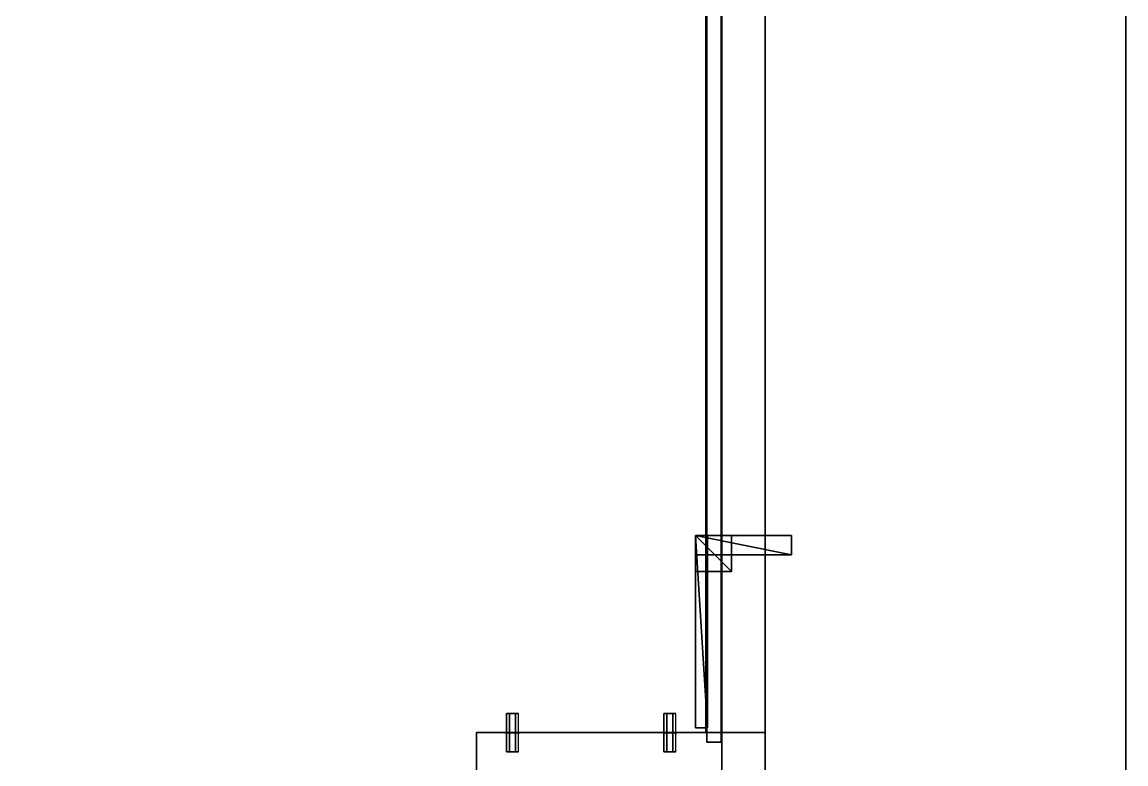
# Model space of a CAD drawing. Extents: x 0 to 4068, y -4475 to 0.
# Drawn here: x 3609 to 4068, y -4200 to -3891.5 of the extents above; entities that cross this region are included whole.
import ezdxf

# ---------------------------------------------------------------- set-up
doc = ezdxf.new("R2010")
doc.units = 0
for name, color, linetype in [('LAYER0', 7, 'CONTINUOUS'), ('LAYER197', 7, 'CONTINUOUS'), ('LAYER202', 7, 'CONTINUOUS'), ('LAYER219', 2, 'CONTINUOUS'), ('LAYER220', 7, 'CONTINUOUS'), ('LAYER221', 253, 'CONTINUOUS'), ('LAYER222', 253, 'CONTINUOUS'), ('LAYER223', 253, 'CONTINUOUS'), ('LAYER224', 253, 'CONTINUOUS'), ('LAYER225', 253, 'CONTINUOUS'), ('LAYER226', 253, 'CONTINUOUS'), ('LAYER235', 7, 'CONTINUOUS'), ('LAYER237', 7, 'CONTINUOUS'), ('LAYER241', 7, 'CONTINUOUS'), ('LAYER248', 254, 'CONTINUOUS'), ('LAYER249', 254, 'CONTINUOUS'), ('LAYER361', 7, 'CONTINUOUS'), ('LAYER40', 7, 'CONTINUOUS'), ('LAYER410', 45, 'CONTINUOUS'), ('LAYER411', 45, 'CONTINUOUS'), ('LAYER42', 7, 'CONTINUOUS'), ('LAYER44', 7, 'CONTINUOUS'), ('LAYER48', 7, 'CONTINUOUS'), ('LAYER51', 7, 'CONTINUOUS'), ('LAYER68', 2, 'CONTINUOUS'), ('LAYER69', 7, 'CONTINUOUS'), ('LAYER70', 253, 'CONTINUOUS'), ('LAYER71', 253, 'CONTINUOUS'), ('LAYER72', 253, 'CONTINUOUS'), ('LAYER73', 253, 'CONTINUOUS'), ('LAYER74', 253, 'CONTINUOUS'), ('LAYER75', 253, 'CONTINUOUS'), ('LAYER824', 45, 'CONTINUOUS'), ('LAYER84', 7, 'CONTINUOUS'), ('LAYER91', 254, 'CONTINUOUS'), ('LAYER92', 254, 'CONTINUOUS')]:
    doc.layers.add(name, color=color, linetype=linetype)

msp = doc.modelspace()

# ---------------------------------------------------------------- linework, layer by layer
at = {"layer": 'LAYER0', "invisible_edges": 1}
for points in [[(4068, 0), (0, -4475), (0, 0), (4068, 0)], [(4068, -4475, 5), (0, 0, 5), (0, -4475, 5), (4068, -4475, 5)], [(0, 0, 5), (4068, -4475, 5), (4068, 0, 5), (0, 0, 5)], [(0, -4475), (4068, 0), (4068, -4475), (0, -4475)], [(4068, 0), (4068, -4475, 5), (4068, -4475), (4068, 0)], [(4068, -4475, 5), (4068, 0), (4068, 0, 5), (4068, -4475, 5)]]:
    msp.add_3dface(points, dxfattribs=at)
at = {"layer": 'LAYER197', "invisible_edges": 1}
for points in [[(3518, -3434, 174), (3918, -4325, 174), (3918, -3434, 174), (3518, -3434, 174)], [(3918, -4325, 174), (3518, -3434, 174), (3518, -4325, 174), (3918, -4325, 174)], [(3518, -4325, 156), (3918, -3434, 156), (3918, -4325, 156), (3518, -4325, 156)], [(3918, -3434, 156), (3518, -4325, 156), (3518, -3434, 156), (3918, -3434, 156)], [(3918, -3434, 156), (3918, -4325, 174), (3918, -4325, 156), (3918, -3434, 156)], [(3918, -4325, 174), (3918, -3434, 156), (3918, -3434, 174), (3918, -4325, 174)]]:
    msp.add_3dface(points, dxfattribs=at)
at = {"layer": 'LAYER202', "invisible_edges": 1}
for points in [[(3918, -4187, 174), (3798, -4187, 880), (3918, -4187, 880), (3918, -4187, 174)], [(3798, -4187, 880), (3918, -4187, 174), (3798, -4187, 174), (3798, -4187, 880)], [(3918, -4205, 880), (3798, -4187, 880), (3798, -4205, 880), (3918, -4205, 880)], [(3798, -4187, 880), (3918, -4205, 880), (3918, -4187, 880), (3798, -4187, 880)], [(3798, -4205, 174), (3798, -4187, 880), (3798, -4187, 174), (3798, -4205, 174)], [(3798, -4187, 880), (3798, -4205, 174), (3798, -4205, 880), (3798, -4187, 880)], [(3918, -4187, 174), (3798, -4205, 174), (3798, -4187, 174), (3918, -4187, 174)], [(3798, -4205, 174), (3918, -4187, 174), (3918, -4205, 174), (3798, -4205, 174)], [(3918, -4205, 880), (3918, -4187, 174), (3918, -4187, 880), (3918, -4205, 880)], [(3918, -4187, 174), (3918, -4205, 880), (3918, -4205, 174), (3918, -4187, 174)]]:
    msp.add_3dface(points, dxfattribs=at)
at = {"layer": 'LAYER219'}
for points in [[(3889, -4185, 839), (3894, -4185, 839), (3889, -4105, 839), (3889, -4185, 839)], [(3889, -4105, 839), (3894, -4185, 839), (3894, -4105, 839), (3889, -4105, 839)], [(3889, -4105, 839), (3894, -4105, 839), (3889, -4105, 816), (3889, -4105, 839)], [(3889, -4105, 816), (3894, -4105, 839), (3894, -4105, 816), (3889, -4105, 816)], [(3889, -4185, 839), (3889, -4105, 839), (3889, -4185, 816), (3889, -4185, 839)], [(3889, -4185, 816), (3889, -4105, 839), (3889, -4105, 816), (3889, -4185, 816)], [(3889, -4185, 816), (3889, -4105, 816), (3894, -4185, 816), (3889, -4185, 816)], [(3894, -4185, 816), (3889, -4105, 816), (3894, -4105, 816), (3894, -4185, 816)], [(3894, -4185, 816), (3894, -4105, 816), (3894, -4185, 839), (3894, -4185, 816)], [(3894, -4185, 839), (3894, -4105, 816), (3894, -4105, 839), (3894, -4185, 839)], [(3889, -4185, 816), (3894, -4185, 816), (3889, -4185, 839), (3889, -4185, 816)], [(3889, -4185, 839), (3894, -4185, 816), (3894, -4185, 839), (3889, -4185, 839)]]:
    msp.add_3dface(points, dxfattribs=at)
at = {"layer": 'LAYER220', "invisible_edges": 1}
for points in [[(3889, -4105, 816), (3889, -4185, 839), (3889, -4105, 839), (3889, -4105, 816)], [(3889, -4185, 839), (3889, -4105, 816), (3889, -4185, 816), (3889, -4185, 839)], [(3894, -4105, 839), (3889, -4185, 839), (3894, -4185, 839), (3894, -4105, 839)], [(3889, -4185, 839), (3894, -4105, 839), (3889, -4105, 839), (3889, -4185, 839)], [(3889, -4105, 816), (3894, -4185, 816), (3889, -4185, 816), (3889, -4105, 816)], [(3894, -4185, 816), (3889, -4105, 816), (3894, -4105, 816), (3894, -4185, 816)], [(3894, -4105, 839), (3889, -4105, 816), (3889, -4105, 839), (3894, -4105, 839)], [(3889, -4105, 816), (3894, -4105, 839), (3894, -4105, 816), (3889, -4105, 816)], [(3894, -4185, 816), (3894, -4105, 839), (3894, -4185, 839), (3894, -4185, 816)], [(3894, -4105, 839), (3894, -4185, 816), (3894, -4105, 816), (3894, -4105, 839)], [(3894, -4185, 816), (3889, -4185, 839), (3889, -4185, 816), (3894, -4185, 816)], [(3889, -4185, 839), (3894, -4185, 816), (3894, -4185, 839), (3889, -4185, 839)]]:
    msp.add_3dface(points, dxfattribs=at)
at = {"layer": 'LAYER221'}
for points in [[(3889, -4120, 839), (3904, -4120, 839), (3889, -4105, 839), (3889, -4120, 839)], [(3889, -4105, 839), (3904, -4120, 839), (3904, -4105, 839), (3889, -4105, 839)], [(3889, -4105, 839), (3904, -4105, 839), (3889, -4105, 824), (3889, -4105, 839)], [(3889, -4105, 824), (3904, -4105, 839), (3904, -4105, 824), (3889, -4105, 824)], [(3889, -4120, 839), (3889, -4105, 839), (3889, -4120, 824), (3889, -4120, 839)], [(3889, -4120, 824), (3889, -4105, 839), (3889, -4105, 824), (3889, -4120, 824)], [(3889, -4120, 824), (3889, -4105, 824), (3904, -4120, 824), (3889, -4120, 824)], [(3904, -4120, 824), (3889, -4105, 824), (3904, -4105, 824), (3904, -4120, 824)], [(3904, -4120, 824), (3904, -4105, 824), (3904, -4120, 839), (3904, -4120, 824)], [(3904, -4120, 839), (3904, -4105, 824), (3904, -4105, 839), (3904, -4120, 839)], [(3889, -4120, 824), (3904, -4120, 824), (3889, -4120, 839), (3889, -4120, 824)], [(3889, -4120, 839), (3904, -4120, 824), (3904, -4120, 839), (3889, -4120, 839)]]:
    msp.add_3dface(points, dxfattribs=at)
at = {"layer": 'LAYER222'}
for points in [[(3889, -4120, 839), (3904, -4120, 839), (3889, -4105, 839), (3889, -4120, 839)], [(3889, -4105, 839), (3904, -4120, 839), (3904, -4105, 839), (3889, -4105, 839)], [(3889, -4105, 839), (3904, -4105, 839), (3889, -4105, 824), (3889, -4105, 839)], [(3889, -4105, 824), (3904, -4105, 839), (3904, -4105, 824), (3889, -4105, 824)], [(3889, -4120, 839), (3889, -4105, 839), (3889, -4120, 824), (3889, -4120, 839)], [(3889, -4120, 824), (3889, -4105, 839), (3889, -4105, 824), (3889, -4120, 824)], [(3889, -4120, 824), (3889, -4105, 824), (3904, -4120, 824), (3889, -4120, 824)], [(3904, -4120, 824), (3889, -4105, 824), (3904, -4105, 824), (3904, -4120, 824)], [(3904, -4120, 824), (3904, -4105, 824), (3904, -4120, 839), (3904, -4120, 824)], [(3904, -4120, 839), (3904, -4105, 824), (3904, -4105, 839), (3904, -4120, 839)], [(3889, -4120, 824), (3904, -4120, 824), (3889, -4120, 839), (3889, -4120, 824)], [(3889, -4120, 839), (3904, -4120, 824), (3904, -4120, 839), (3889, -4120, 839)]]:
    msp.add_3dface(points, dxfattribs=at)
at = {"layer": 'LAYER223'}
for points in [[(3889, -4120, 839), (3904, -4120, 839), (3889, -4105, 839), (3889, -4120, 839)], [(3889, -4105, 839), (3904, -4120, 839), (3904, -4105, 839), (3889, -4105, 839)], [(3889, -4105, 839), (3904, -4105, 839), (3889, -4105, 824), (3889, -4105, 839)], [(3889, -4105, 824), (3904, -4105, 839), (3904, -4105, 824), (3889, -4105, 824)], [(3889, -4120, 839), (3889, -4105, 839), (3889, -4120, 824), (3889, -4120, 839)], [(3889, -4120, 824), (3889, -4105, 839), (3889, -4105, 824), (3889, -4120, 824)], [(3889, -4120, 824), (3889, -4105, 824), (3904, -4120, 824), (3889, -4120, 824)], [(3904, -4120, 824), (3889, -4105, 824), (3904, -4105, 824), (3904, -4120, 824)], [(3904, -4120, 824), (3904, -4105, 824), (3904, -4120, 839), (3904, -4120, 824)], [(3904, -4120, 839), (3904, -4105, 824), (3904, -4105, 839), (3904, -4120, 839)], [(3889, -4120, 824), (3904, -4120, 824), (3889, -4120, 839), (3889, -4120, 824)], [(3889, -4120, 839), (3904, -4120, 824), (3904, -4120, 839), (3889, -4120, 839)]]:
    msp.add_3dface(points, dxfattribs=at)
at = {"layer": 'LAYER224'}
for points in [[(3889, -4120, 839), (3904, -4120, 839), (3889, -4105, 839), (3889, -4120, 839)], [(3889, -4105, 839), (3904, -4120, 839), (3904, -4105, 839), (3889, -4105, 839)], [(3889, -4105, 839), (3904, -4105, 839), (3889, -4105, 824), (3889, -4105, 839)], [(3889, -4105, 824), (3904, -4105, 839), (3904, -4105, 824), (3889, -4105, 824)], [(3889, -4120, 839), (3889, -4105, 839), (3889, -4120, 824), (3889, -4120, 839)], [(3889, -4120, 824), (3889, -4105, 839), (3889, -4105, 824), (3889, -4120, 824)], [(3889, -4120, 824), (3889, -4105, 824), (3904, -4120, 824), (3889, -4120, 824)], [(3904, -4120, 824), (3889, -4105, 824), (3904, -4105, 824), (3904, -4120, 824)], [(3904, -4120, 824), (3904, -4105, 824), (3904, -4120, 839), (3904, -4120, 824)], [(3904, -4120, 839), (3904, -4105, 824), (3904, -4105, 839), (3904, -4120, 839)], [(3889, -4120, 824), (3904, -4120, 824), (3889, -4120, 839), (3889, -4120, 824)], [(3889, -4120, 839), (3904, -4120, 824), (3904, -4120, 839), (3889, -4120, 839)]]:
    msp.add_3dface(points, dxfattribs=at)
at = {"layer": 'LAYER225'}
for points in [[(3889, -4113, 839), (3929, -4113, 839), (3889, -4105, 839), (3889, -4113, 839)], [(3889, -4105, 839), (3929, -4113, 839), (3929, -4105, 839), (3889, -4105, 839)], [(3889, -4105, 839), (3929, -4105, 839), (3889, -4105, 831), (3889, -4105, 839)], [(3889, -4105, 831), (3929, -4105, 839), (3929, -4105, 831), (3889, -4105, 831)], [(3889, -4113, 839), (3889, -4105, 839), (3889, -4113, 831), (3889, -4113, 839)], [(3889, -4113, 831), (3889, -4105, 839), (3889, -4105, 831), (3889, -4113, 831)], [(3889, -4113, 831), (3889, -4105, 831), (3929, -4113, 831), (3889, -4113, 831)], [(3929, -4113, 831), (3889, -4105, 831), (3929, -4105, 831), (3929, -4113, 831)], [(3929, -4113, 831), (3929, -4105, 831), (3929, -4113, 839), (3929, -4113, 831)], [(3929, -4113, 839), (3929, -4105, 831), (3929, -4105, 839), (3929, -4113, 839)], [(3889, -4113, 831), (3929, -4113, 831), (3889, -4113, 839), (3889, -4113, 831)], [(3889, -4113, 839), (3929, -4113, 831), (3929, -4113, 839), (3889, -4113, 839)]]:
    msp.add_3dface(points, dxfattribs=at)
at = {"layer": 'LAYER226'}
for points in [[(3889, -4185, 839), (3894, -4185, 839), (3889, -4105, 839), (3889, -4185, 839)], [(3889, -4105, 839), (3894, -4185, 839), (3894, -4105, 839), (3889, -4105, 839)], [(3889, -4105, 839), (3894, -4105, 839), (3889, -4105, 823), (3889, -4105, 839)], [(3889, -4105, 823), (3894, -4105, 839), (3894, -4105, 823), (3889, -4105, 823)], [(3889, -4185, 839), (3889, -4105, 839), (3889, -4185, 823), (3889, -4185, 839)], [(3889, -4185, 823), (3889, -4105, 839), (3889, -4105, 823), (3889, -4185, 823)], [(3889, -4185, 823), (3889, -4105, 823), (3894, -4185, 823), (3889, -4185, 823)], [(3894, -4185, 823), (3889, -4105, 823), (3894, -4105, 823), (3894, -4185, 823)], [(3894, -4185, 823), (3894, -4105, 823), (3894, -4185, 839), (3894, -4185, 823)], [(3894, -4185, 839), (3894, -4105, 823), (3894, -4105, 839), (3894, -4185, 839)], [(3889, -4185, 823), (3894, -4185, 823), (3889, -4185, 839), (3889, -4185, 823)], [(3889, -4185, 839), (3894, -4185, 823), (3894, -4185, 839), (3889, -4185, 839)]]:
    msp.add_3dface(points, dxfattribs=at)
at = {"layer": 'LAYER235', "invisible_edges": 1}
for points in [[(3893.7, -3430, 879.5), (3899.7, -4191, 879.5), (3899.7, -3430, 879.5), (3893.7, -3430, 879.5)], [(3899.7, -4191, 879.5), (3893.7, -3430, 879.5), (3893.7, -4191, 879.5), (3899.7, -4191, 879.5)], [(3893.7, -4191, 170), (3899.7, -3430, 170), (3899.7, -4191, 170), (3893.7, -4191, 170)], [(3899.7, -3430, 170), (3893.7, -4191, 170), (3893.7, -3430, 170), (3899.7, -3430, 170)], [(3893.7, -3430, 879.5), (3893.7, -4191, 170), (3893.7, -4191, 879.5), (3893.7, -3430, 879.5)], [(3893.7, -4191, 170), (3893.7, -3430, 879.5), (3893.7, -3430, 170), (3893.7, -4191, 170)], [(3899.7, -3430, 170), (3899.7, -4191, 879.5), (3899.7, -4191, 170), (3899.7, -3430, 170)], [(3899.7, -4191, 879.5), (3899.7, -3430, 170), (3899.7, -3430, 879.5), (3899.7, -4191, 879.5)], [(3893.7, -4191, 170), (3899.7, -4191, 879.5), (3893.7, -4191, 879.5), (3893.7, -4191, 170)], [(3899.7, -4191, 879.5), (3893.7, -4191, 170), (3899.7, -4191, 170), (3899.7, -4191, 879.5)]]:
    msp.add_3dface(points, dxfattribs=at)
at = {"layer": 'LAYER237', "invisible_edges": 1}
for points in [[(3900, -3434, 879.5), (3918, -4187, 879.5), (3918, -3434, 879.5), (3900, -3434, 879.5)], [(3918, -4187, 879.5), (3900, -3434, 879.5), (3900, -4187, 879.5), (3918, -4187, 879.5)], [(3900, -4187, 759.5), (3918, -3434, 759.5), (3918, -4187, 759.5), (3900, -4187, 759.5)], [(3918, -3434, 759.5), (3900, -4187, 759.5), (3900, -3434, 759.5), (3918, -3434, 759.5)], [(3900, -3434, 879.5), (3900, -4187, 759.5), (3900, -4187, 879.5), (3900, -3434, 879.5)], [(3900, -4187, 759.5), (3900, -3434, 879.5), (3900, -3434, 759.5), (3900, -4187, 759.5)], [(3918, -3434, 759.5), (3918, -4187, 879.5), (3918, -4187, 759.5), (3918, -3434, 759.5)], [(3918, -4187, 879.5), (3918, -3434, 759.5), (3918, -3434, 879.5), (3918, -4187, 879.5)], [(3900, -4187, 759.5), (3918, -4187, 879.5), (3900, -4187, 879.5), (3900, -4187, 759.5)], [(3918, -4187, 879.5), (3900, -4187, 759.5), (3918, -4187, 759.5), (3918, -4187, 879.5)]]:
    msp.add_3dface(points, dxfattribs=at)
at = {"layer": 'LAYER241'}
for points, invisible_edges in [([(3893.4, -3434, 508.5), (3798, -4187, 508.5), (3538, -3434, 508.5), (3893.4, -3434, 508.5)], 3), ([(3538, -3434, 508.5), (3798, -4187, 508.5), (3538, -3945, 508.5), (3538, -3434, 508.5)], 3), ([(3538, -3434, 526.5), (3893.4, -4187, 526.5), (3893.4, -3434, 526.5), (3538, -3434, 526.5)], 1), ([(3893.4, -4187, 526.5), (3538, -3434, 526.5), (3798, -4187, 526.5), (3893.4, -4187, 526.5)], 3), ([(3798, -4187, 526.5), (3538, -3434, 526.5), (3798, -4300.4, 526.5), (3798, -4187, 526.5)], 3), ([(3798, -4300.4, 526.5), (3538, -3434, 526.5), (3538, -3945, 526.5), (3798, -4300.4, 526.5)], 5), ([(3798, -4187, 508.5), (3893.4, -3434, 508.5), (3893.4, -4187, 508.5), (3798, -4187, 508.5)], 1), ([(3893.4, -4187, 526.5), (3893.4, -3434, 508.5), (3893.4, -3434, 526.5), (3893.4, -4187, 526.5)], 1), ([(3893.4, -3434, 508.5), (3893.4, -4187, 526.5), (3893.4, -4187, 508.5), (3893.4, -3434, 508.5)], 1), ([(3798, -4187, 508.5), (3081, -4300.4, 508.5), (3538, -3945, 508.5), (3798, -4187, 508.5)], 7), ([(3798, -4300.4, 526.5), (3538, -3945, 526.5), (3081, -4300.4, 526.5), (3798, -4300.4, 526.5)], 3), ([(3081, -4300.4, 508.5), (3798, -4187, 508.5), (3798, -4300.4, 508.5), (3081, -4300.4, 508.5)], 1), ([(3893.4, -4187, 526.5), (3798, -4187, 508.5), (3893.4, -4187, 508.5), (3893.4, -4187, 526.5)], 1), ([(3798, -4187, 508.5), (3893.4, -4187, 526.5), (3798, -4187, 526.5), (3798, -4187, 508.5)], 1), ([(3798, -4300.4, 526.5), (3798, -4187, 508.5), (3798, -4187, 526.5), (3798, -4300.4, 526.5)], 1), ([(3798, -4187, 508.5), (3798, -4300.4, 526.5), (3798, -4300.4, 508.5), (3798, -4187, 508.5)], 1)]:
    msp.add_3dface(points, dxfattribs=dict(at, invisible_edges=invisible_edges))
at = {"layer": 'LAYER248'}
for points in [[(3880.9, -4179, 506), (3875.9, -4179, 506), (3877.15, -4179, 508.165), (3879.65, -4179, 508.165)], [(3880.9, -4179, 506), (3879.65, -4179, 503.835), (3877.15, -4179, 503.835), (3875.9, -4179, 506)], [(3875.4, -4186.95, 506), (3881.4, -4186.95, 506), (3879.9, -4186.95, 508.598), (3876.9, -4186.95, 508.598)], [(3875.4, -4186.95, 506), (3881.4, -4186.95, 506), (3879.9, -4186.95, 503.402), (3876.9, -4186.95, 503.402)], [(3875.4, -4187.05, 506), (3881.4, -4187.05, 506), (3879.9, -4187.05, 508.598), (3876.9, -4187.05, 508.598)], [(3875.4, -4187.05, 506), (3881.4, -4187.05, 506), (3879.9, -4187.05, 503.402), (3876.9, -4187.05, 503.402)], [(3880.9, -4195, 506), (3875.9, -4195, 506), (3877.15, -4195, 508.165), (3879.65, -4195, 508.165)], [(3880.9, -4195, 506), (3879.65, -4195, 503.835), (3877.15, -4195, 503.835), (3875.9, -4195, 506)]]:
    msp.add_3dface(points, dxfattribs=at)
at = {"layer": 'LAYER249'}
for points in [[(3815.5, -4179, 506), (3810.5, -4179, 506), (3811.75, -4179, 508.165), (3814.25, -4179, 508.165)], [(3815.5, -4179, 506), (3814.25, -4179, 503.835), (3811.75, -4179, 503.835), (3810.5, -4179, 506)], [(3810, -4186.95, 506), (3816, -4186.95, 506), (3814.5, -4186.95, 508.598), (3811.5, -4186.95, 508.598)], [(3810, -4186.95, 506), (3816, -4186.95, 506), (3814.5, -4186.95, 503.402), (3811.5, -4186.95, 503.402)], [(3810, -4187.05, 506), (3816, -4187.05, 506), (3814.5, -4187.05, 508.598), (3811.5, -4187.05, 508.598)], [(3810, -4187.05, 506), (3816, -4187.05, 506), (3814.5, -4187.05, 503.402), (3811.5, -4187.05, 503.402)], [(3815.5, -4195, 506), (3810.5, -4195, 506), (3811.75, -4195, 508.165), (3814.25, -4195, 508.165)], [(3815.5, -4195, 506), (3814.25, -4195, 503.835), (3811.75, -4195, 503.835), (3810.5, -4195, 506)]]:
    msp.add_3dface(points, dxfattribs=at)
at = {"layer": 'LAYER361', "invisible_edges": 1}
for points in [[(4068, -2754, 5), (3918, -4325, 5), (3918, -2886, 5), (4068, -2754, 5)], [(3918, -4325, 5), (4068, -2754, 5), (4068, -4475, 5), (3918, -4325, 5)], [(3918, -2886, 2415), (4068, -4475, 2415), (4068, -2754, 2415), (3918, -2886, 2415)], [(4068, -2754, 5), (4068, -4475, 2415), (4068, -4475, 5), (4068, -2754, 5)], [(4068, -4475, 2415), (4068, -2754, 5), (4068, -2754, 2415), (4068, -4475, 2415)], [(3918, -2886, 2415), (3918, -4325, 5), (3918, -4325, 2415), (3918, -2886, 2415)], [(3918, -4325, 5), (3918, -2886, 2415), (3918, -2886, 5), (3918, -4325, 5)], [(4068, -4475, 2415), (3918, -2886, 2415), (3918, -4325, 2415), (4068, -4475, 2415)]]:
    msp.add_3dface(points, dxfattribs=at)
at = {"layer": 'LAYER40', "invisible_edges": 1}
for points in [[(3900, -3434, 2346), (3918, -4187, 2346), (3918, -3434, 2346), (3900, -3434, 2346)], [(3918, -4187, 2346), (3900, -3434, 2346), (3900, -4187, 2346), (3918, -4187, 2346)], [(3900, -4187, 2226), (3918, -3434, 2226), (3918, -4187, 2226), (3900, -4187, 2226)], [(3918, -3434, 2226), (3900, -4187, 2226), (3900, -3434, 2226), (3918, -3434, 2226)], [(3900, -3434, 2346), (3900, -4187, 2226), (3900, -4187, 2346), (3900, -3434, 2346)], [(3900, -4187, 2226), (3900, -3434, 2346), (3900, -3434, 2226), (3900, -4187, 2226)], [(3918, -3434, 2226), (3918, -4187, 2346), (3918, -4187, 2226), (3918, -3434, 2226)], [(3918, -4187, 2346), (3918, -3434, 2226), (3918, -3434, 2346), (3918, -4187, 2346)], [(3900, -4187, 2226), (3918, -4187, 2346), (3900, -4187, 2346), (3900, -4187, 2226)], [(3918, -4187, 2346), (3900, -4187, 2226), (3918, -4187, 2226), (3918, -4187, 2346)]]:
    msp.add_3dface(points, dxfattribs=at)
at = {"layer": 'LAYER410', "invisible_edges": 1}
for points in [[(3900, -4325, 898), (3918, -3434, 898), (3918, -4325, 898), (3900, -4325, 898)], [(3918, -3434, 898), (3900, -4325, 898), (3900, -3434, 898), (3918, -3434, 898)], [(3900, -3434, 1687), (3918, -4325, 1687), (3918, -3434, 1687), (3900, -3434, 1687)], [(3918, -4325, 1687), (3900, -3434, 1687), (3900, -4325, 1687), (3918, -4325, 1687)], [(3900, -4325, 898), (3900, -3434, 1687), (3900, -3434, 898), (3900, -4325, 898)], [(3900, -3434, 1687), (3900, -4325, 898), (3900, -4325, 1687), (3900, -3434, 1687)], [(3918, -4325, 1687), (3918, -3434, 898), (3918, -3434, 1687), (3918, -4325, 1687)], [(3918, -3434, 898), (3918, -4325, 1687), (3918, -4325, 898), (3918, -3434, 898)]]:
    msp.add_3dface(points, dxfattribs=at)
at = {"layer": 'LAYER411', "invisible_edges": 1}
for points in [[(3495, -4325, 1705), (3918, -3416, 1705), (3495, -3416, 1705), (3495, -4325, 1705)], [(3918, -3416, 1705), (3495, -4325, 1705), (3918, -4325, 1705), (3918, -3416, 1705)], [(3918, -4325, 1687), (3495, -3416, 1687), (3918, -3416, 1687), (3918, -4325, 1687)], [(3495, -3416, 1687), (3918, -4325, 1687), (3495, -4325, 1687), (3495, -3416, 1687)], [(3918, -4325, 1687), (3918, -3416, 1705), (3918, -4325, 1705), (3918, -4325, 1687)], [(3918, -3416, 1705), (3918, -4325, 1687), (3918, -3416, 1687), (3918, -3416, 1705)]]:
    msp.add_3dface(points, dxfattribs=at)
at = {"layer": 'LAYER42', "invisible_edges": 1}
for points in [[(3518, -3434, 2364), (3918, -4325, 2364), (3918, -3434, 2364), (3518, -3434, 2364)], [(3918, -4325, 2364), (3518, -3434, 2364), (3518, -4325, 2364), (3918, -4325, 2364)], [(3518, -4325, 2346), (3918, -3434, 2346), (3918, -4325, 2346), (3518, -4325, 2346)], [(3918, -3434, 2346), (3518, -4325, 2346), (3518, -3434, 2346), (3918, -3434, 2346)], [(3918, -3434, 2346), (3918, -4325, 2364), (3918, -4325, 2346), (3918, -3434, 2346)], [(3918, -4325, 2364), (3918, -3434, 2346), (3918, -3434, 2364), (3918, -4325, 2364)]]:
    msp.add_3dface(points, dxfattribs=at)
at = {"layer": 'LAYER44', "invisible_edges": 1}
for points in [[(3518, -3434, 1724), (3918, -4325, 1724), (3918, -3434, 1724), (3518, -3434, 1724)], [(3918, -4325, 1724), (3518, -3434, 1724), (3518, -4325, 1724), (3918, -4325, 1724)], [(3518, -4325, 1706), (3918, -3434, 1706), (3918, -4325, 1706), (3518, -4325, 1706)], [(3918, -3434, 1706), (3518, -4325, 1706), (3518, -3434, 1706), (3918, -3434, 1706)], [(3918, -3434, 1706), (3918, -4325, 1724), (3918, -4325, 1706), (3918, -3434, 1706)], [(3918, -4325, 1724), (3918, -3434, 1706), (3918, -3434, 1724), (3918, -4325, 1724)]]:
    msp.add_3dface(points, dxfattribs=at)
at = {"layer": 'LAYER48', "invisible_edges": 1}
for points in [[(3893.7, -3430, 2350), (3899.7, -4191, 2350), (3899.7, -3430, 2350), (3893.7, -3430, 2350)], [(3899.7, -4191, 2350), (3893.7, -3430, 2350), (3893.7, -4191, 2350), (3899.7, -4191, 2350)], [(3893.7, -4191, 1720), (3899.7, -3430, 1720), (3899.7, -4191, 1720), (3893.7, -4191, 1720)], [(3899.7, -3430, 1720), (3893.7, -4191, 1720), (3893.7, -3430, 1720), (3899.7, -3430, 1720)], [(3893.7, -3430, 2350), (3893.7, -4191, 1720), (3893.7, -4191, 2350), (3893.7, -3430, 2350)], [(3893.7, -4191, 1720), (3893.7, -3430, 2350), (3893.7, -3430, 1720), (3893.7, -4191, 1720)], [(3899.7, -3430, 1720), (3899.7, -4191, 2350), (3899.7, -4191, 1720), (3899.7, -3430, 1720)], [(3899.7, -4191, 2350), (3899.7, -3430, 1720), (3899.7, -3430, 2350), (3899.7, -4191, 2350)], [(3893.7, -4191, 1720), (3899.7, -4191, 2350), (3893.7, -4191, 2350), (3893.7, -4191, 1720)], [(3899.7, -4191, 2350), (3893.7, -4191, 1720), (3899.7, -4191, 1720), (3899.7, -4191, 2350)]]:
    msp.add_3dface(points, dxfattribs=at)
at = {"layer": 'LAYER51', "invisible_edges": 1}
for points in [[(3918, -4187, 1724), (3798, -4187, 2346), (3918, -4187, 2346), (3918, -4187, 1724)], [(3798, -4187, 2346), (3918, -4187, 1724), (3798, -4187, 1724), (3798, -4187, 2346)], [(3918, -4205, 2346), (3798, -4187, 2346), (3798, -4205, 2346), (3918, -4205, 2346)], [(3798, -4187, 2346), (3918, -4205, 2346), (3918, -4187, 2346), (3798, -4187, 2346)], [(3798, -4205, 1724), (3798, -4187, 2346), (3798, -4187, 1724), (3798, -4205, 1724)], [(3798, -4187, 2346), (3798, -4205, 1724), (3798, -4205, 2346), (3798, -4187, 2346)], [(3918, -4187, 1724), (3798, -4205, 1724), (3798, -4187, 1724), (3918, -4187, 1724)], [(3798, -4205, 1724), (3918, -4187, 1724), (3918, -4205, 1724), (3798, -4205, 1724)], [(3918, -4205, 2346), (3918, -4187, 1724), (3918, -4187, 2346), (3918, -4205, 2346)], [(3918, -4187, 1724), (3918, -4205, 2346), (3918, -4205, 1724), (3918, -4187, 1724)]]:
    msp.add_3dface(points, dxfattribs=at)
at = {"layer": 'LAYER68'}
for points in [[(3889, -4185, 2323), (3894, -4185, 2323), (3889, -4105, 2323), (3889, -4185, 2323)], [(3889, -4105, 2323), (3894, -4185, 2323), (3894, -4105, 2323), (3889, -4105, 2323)], [(3889, -4105, 2323), (3894, -4105, 2323), (3889, -4105, 2300), (3889, -4105, 2323)], [(3889, -4105, 2300), (3894, -4105, 2323), (3894, -4105, 2300), (3889, -4105, 2300)], [(3889, -4185, 2323), (3889, -4105, 2323), (3889, -4185, 2300), (3889, -4185, 2323)], [(3889, -4185, 2300), (3889, -4105, 2323), (3889, -4105, 2300), (3889, -4185, 2300)], [(3889, -4185, 2300), (3889, -4105, 2300), (3894, -4185, 2300), (3889, -4185, 2300)], [(3894, -4185, 2300), (3889, -4105, 2300), (3894, -4105, 2300), (3894, -4185, 2300)], [(3894, -4185, 2300), (3894, -4105, 2300), (3894, -4185, 2323), (3894, -4185, 2300)], [(3894, -4185, 2323), (3894, -4105, 2300), (3894, -4105, 2323), (3894, -4185, 2323)], [(3889, -4185, 2300), (3894, -4185, 2300), (3889, -4185, 2323), (3889, -4185, 2300)], [(3889, -4185, 2323), (3894, -4185, 2300), (3894, -4185, 2323), (3889, -4185, 2323)]]:
    msp.add_3dface(points, dxfattribs=at)
at = {"layer": 'LAYER69', "invisible_edges": 1}
for points in [[(3889, -4105, 2300), (3889, -4185, 2323), (3889, -4105, 2323), (3889, -4105, 2300)], [(3889, -4185, 2323), (3889, -4105, 2300), (3889, -4185, 2300), (3889, -4185, 2323)], [(3894, -4105, 2323), (3889, -4185, 2323), (3894, -4185, 2323), (3894, -4105, 2323)], [(3889, -4185, 2323), (3894, -4105, 2323), (3889, -4105, 2323), (3889, -4185, 2323)], [(3889, -4105, 2300), (3894, -4185, 2300), (3889, -4185, 2300), (3889, -4105, 2300)], [(3894, -4185, 2300), (3889, -4105, 2300), (3894, -4105, 2300), (3894, -4185, 2300)], [(3894, -4105, 2323), (3889, -4105, 2300), (3889, -4105, 2323), (3894, -4105, 2323)], [(3889, -4105, 2300), (3894, -4105, 2323), (3894, -4105, 2300), (3889, -4105, 2300)], [(3894, -4185, 2300), (3894, -4105, 2323), (3894, -4185, 2323), (3894, -4185, 2300)], [(3894, -4105, 2323), (3894, -4185, 2300), (3894, -4105, 2300), (3894, -4105, 2323)], [(3894, -4185, 2300), (3889, -4185, 2323), (3889, -4185, 2300), (3894, -4185, 2300)], [(3889, -4185, 2323), (3894, -4185, 2300), (3894, -4185, 2323), (3889, -4185, 2323)]]:
    msp.add_3dface(points, dxfattribs=at)
at = {"layer": 'LAYER70'}
for points in [[(3889, -4120, 2323), (3904, -4120, 2323), (3889, -4105, 2323), (3889, -4120, 2323)], [(3889, -4105, 2323), (3904, -4120, 2323), (3904, -4105, 2323), (3889, -4105, 2323)], [(3889, -4105, 2323), (3904, -4105, 2323), (3889, -4105, 2308), (3889, -4105, 2323)], [(3889, -4105, 2308), (3904, -4105, 2323), (3904, -4105, 2308), (3889, -4105, 2308)], [(3889, -4120, 2323), (3889, -4105, 2323), (3889, -4120, 2308), (3889, -4120, 2323)], [(3889, -4120, 2308), (3889, -4105, 2323), (3889, -4105, 2308), (3889, -4120, 2308)], [(3889, -4120, 2308), (3889, -4105, 2308), (3904, -4120, 2308), (3889, -4120, 2308)], [(3904, -4120, 2308), (3889, -4105, 2308), (3904, -4105, 2308), (3904, -4120, 2308)], [(3904, -4120, 2308), (3904, -4105, 2308), (3904, -4120, 2323), (3904, -4120, 2308)], [(3904, -4120, 2323), (3904, -4105, 2308), (3904, -4105, 2323), (3904, -4120, 2323)], [(3889, -4120, 2308), (3904, -4120, 2308), (3889, -4120, 2323), (3889, -4120, 2308)], [(3889, -4120, 2323), (3904, -4120, 2308), (3904, -4120, 2323), (3889, -4120, 2323)]]:
    msp.add_3dface(points, dxfattribs=at)
at = {"layer": 'LAYER71'}
for points in [[(3889, -4120, 2323), (3904, -4120, 2323), (3889, -4105, 2323), (3889, -4120, 2323)], [(3889, -4105, 2323), (3904, -4120, 2323), (3904, -4105, 2323), (3889, -4105, 2323)], [(3889, -4105, 2323), (3904, -4105, 2323), (3889, -4105, 2308), (3889, -4105, 2323)], [(3889, -4105, 2308), (3904, -4105, 2323), (3904, -4105, 2308), (3889, -4105, 2308)], [(3889, -4120, 2323), (3889, -4105, 2323), (3889, -4120, 2308), (3889, -4120, 2323)], [(3889, -4120, 2308), (3889, -4105, 2323), (3889, -4105, 2308), (3889, -4120, 2308)], [(3889, -4120, 2308), (3889, -4105, 2308), (3904, -4120, 2308), (3889, -4120, 2308)], [(3904, -4120, 2308), (3889, -4105, 2308), (3904, -4105, 2308), (3904, -4120, 2308)], [(3904, -4120, 2308), (3904, -4105, 2308), (3904, -4120, 2323), (3904, -4120, 2308)], [(3904, -4120, 2323), (3904, -4105, 2308), (3904, -4105, 2323), (3904, -4120, 2323)], [(3889, -4120, 2308), (3904, -4120, 2308), (3889, -4120, 2323), (3889, -4120, 2308)], [(3889, -4120, 2323), (3904, -4120, 2308), (3904, -4120, 2323), (3889, -4120, 2323)]]:
    msp.add_3dface(points, dxfattribs=at)
at = {"layer": 'LAYER72'}
for points in [[(3889, -4120, 2323), (3904, -4120, 2323), (3889, -4105, 2323), (3889, -4120, 2323)], [(3889, -4105, 2323), (3904, -4120, 2323), (3904, -4105, 2323), (3889, -4105, 2323)], [(3889, -4105, 2323), (3904, -4105, 2323), (3889, -4105, 2308), (3889, -4105, 2323)], [(3889, -4105, 2308), (3904, -4105, 2323), (3904, -4105, 2308), (3889, -4105, 2308)], [(3889, -4120, 2323), (3889, -4105, 2323), (3889, -4120, 2308), (3889, -4120, 2323)], [(3889, -4120, 2308), (3889, -4105, 2323), (3889, -4105, 2308), (3889, -4120, 2308)], [(3889, -4120, 2308), (3889, -4105, 2308), (3904, -4120, 2308), (3889, -4120, 2308)], [(3904, -4120, 2308), (3889, -4105, 2308), (3904, -4105, 2308), (3904, -4120, 2308)], [(3904, -4120, 2308), (3904, -4105, 2308), (3904, -4120, 2323), (3904, -4120, 2308)], [(3904, -4120, 2323), (3904, -4105, 2308), (3904, -4105, 2323), (3904, -4120, 2323)], [(3889, -4120, 2308), (3904, -4120, 2308), (3889, -4120, 2323), (3889, -4120, 2308)], [(3889, -4120, 2323), (3904, -4120, 2308), (3904, -4120, 2323), (3889, -4120, 2323)]]:
    msp.add_3dface(points, dxfattribs=at)
at = {"layer": 'LAYER73'}
for points in [[(3889, -4120, 2323), (3904, -4120, 2323), (3889, -4105, 2323), (3889, -4120, 2323)], [(3889, -4105, 2323), (3904, -4120, 2323), (3904, -4105, 2323), (3889, -4105, 2323)], [(3889, -4105, 2323), (3904, -4105, 2323), (3889, -4105, 2308), (3889, -4105, 2323)], [(3889, -4105, 2308), (3904, -4105, 2323), (3904, -4105, 2308), (3889, -4105, 2308)], [(3889, -4120, 2323), (3889, -4105, 2323), (3889, -4120, 2308), (3889, -4120, 2323)], [(3889, -4120, 2308), (3889, -4105, 2323), (3889, -4105, 2308), (3889, -4120, 2308)], [(3889, -4120, 2308), (3889, -4105, 2308), (3904, -4120, 2308), (3889, -4120, 2308)], [(3904, -4120, 2308), (3889, -4105, 2308), (3904, -4105, 2308), (3904, -4120, 2308)], [(3904, -4120, 2308), (3904, -4105, 2308), (3904, -4120, 2323), (3904, -4120, 2308)], [(3904, -4120, 2323), (3904, -4105, 2308), (3904, -4105, 2323), (3904, -4120, 2323)], [(3889, -4120, 2308), (3904, -4120, 2308), (3889, -4120, 2323), (3889, -4120, 2308)], [(3889, -4120, 2323), (3904, -4120, 2308), (3904, -4120, 2323), (3889, -4120, 2323)]]:
    msp.add_3dface(points, dxfattribs=at)
at = {"layer": 'LAYER74'}
for points in [[(3889, -4113, 2323), (3929, -4113, 2323), (3889, -4105, 2323), (3889, -4113, 2323)], [(3889, -4105, 2323), (3929, -4113, 2323), (3929, -4105, 2323), (3889, -4105, 2323)], [(3889, -4105, 2323), (3929, -4105, 2323), (3889, -4105, 2315), (3889, -4105, 2323)], [(3889, -4105, 2315), (3929, -4105, 2323), (3929, -4105, 2315), (3889, -4105, 2315)], [(3889, -4113, 2323), (3889, -4105, 2323), (3889, -4113, 2315), (3889, -4113, 2323)], [(3889, -4113, 2315), (3889, -4105, 2323), (3889, -4105, 2315), (3889, -4113, 2315)], [(3889, -4113, 2315), (3889, -4105, 2315), (3929, -4113, 2315), (3889, -4113, 2315)], [(3929, -4113, 2315), (3889, -4105, 2315), (3929, -4105, 2315), (3929, -4113, 2315)], [(3929, -4113, 2315), (3929, -4105, 2315), (3929, -4113, 2323), (3929, -4113, 2315)], [(3929, -4113, 2323), (3929, -4105, 2315), (3929, -4105, 2323), (3929, -4113, 2323)], [(3889, -4113, 2315), (3929, -4113, 2315), (3889, -4113, 2323), (3889, -4113, 2315)], [(3889, -4113, 2323), (3929, -4113, 2315), (3929, -4113, 2323), (3889, -4113, 2323)]]:
    msp.add_3dface(points, dxfattribs=at)
at = {"layer": 'LAYER75'}
for points in [[(3889, -4185, 2323), (3894, -4185, 2323), (3889, -4105, 2323), (3889, -4185, 2323)], [(3889, -4105, 2323), (3894, -4185, 2323), (3894, -4105, 2323), (3889, -4105, 2323)], [(3889, -4105, 2323), (3894, -4105, 2323), (3889, -4105, 2307), (3889, -4105, 2323)], [(3889, -4105, 2307), (3894, -4105, 2323), (3894, -4105, 2307), (3889, -4105, 2307)], [(3889, -4185, 2323), (3889, -4105, 2323), (3889, -4185, 2307), (3889, -4185, 2323)], [(3889, -4185, 2307), (3889, -4105, 2323), (3889, -4105, 2307), (3889, -4185, 2307)], [(3889, -4185, 2307), (3889, -4105, 2307), (3894, -4185, 2307), (3889, -4185, 2307)], [(3894, -4185, 2307), (3889, -4105, 2307), (3894, -4105, 2307), (3894, -4185, 2307)], [(3894, -4185, 2307), (3894, -4105, 2307), (3894, -4185, 2323), (3894, -4185, 2307)], [(3894, -4185, 2323), (3894, -4105, 2307), (3894, -4105, 2323), (3894, -4185, 2323)], [(3889, -4185, 2307), (3894, -4185, 2307), (3889, -4185, 2323), (3889, -4185, 2307)], [(3889, -4185, 2323), (3894, -4185, 2307), (3894, -4185, 2323), (3889, -4185, 2323)]]:
    msp.add_3dface(points, dxfattribs=at)
at = {"layer": 'LAYER824', "invisible_edges": 1}
for points in [[(3495, -3416, 880), (3918, -4325, 880), (3495, -4325, 880), (3495, -3416, 880)], [(3918, -4325, 880), (3495, -3416, 880), (3918, -3416, 880), (3918, -4325, 880)], [(3918, -3416, 898), (3495, -4325, 898), (3918, -4325, 898), (3918, -3416, 898)], [(3495, -4325, 898), (3918, -3416, 898), (3495, -3416, 898), (3495, -4325, 898)], [(3918, -3416, 898), (3918, -4325, 880), (3918, -3416, 880), (3918, -3416, 898)], [(3918, -4325, 880), (3918, -3416, 898), (3918, -4325, 898), (3918, -4325, 880)]]:
    msp.add_3dface(points, dxfattribs=at)
at = {"layer": 'LAYER84'}
for points, invisible_edges in [([(3893.4, -3434, 2026), (3798, -4187, 2026), (3538, -3434, 2026), (3893.4, -3434, 2026)], 3), ([(3538, -3434, 2026), (3798, -4187, 2026), (3538, -3945, 2026), (3538, -3434, 2026)], 3), ([(3538, -3434, 2044), (3893.4, -4187, 2044), (3893.4, -3434, 2044), (3538, -3434, 2044)], 1), ([(3893.4, -4187, 2044), (3538, -3434, 2044), (3798, -4187, 2044), (3893.4, -4187, 2044)], 3), ([(3798, -4187, 2044), (3538, -3434, 2044), (3798, -4300.4, 2044), (3798, -4187, 2044)], 3), ([(3798, -4300.4, 2044), (3538, -3434, 2044), (3538, -3945, 2044), (3798, -4300.4, 2044)], 5), ([(3798, -4187, 2026), (3893.4, -3434, 2026), (3893.4, -4187, 2026), (3798, -4187, 2026)], 1), ([(3893.4, -4187, 2044), (3893.4, -3434, 2026), (3893.4, -3434, 2044), (3893.4, -4187, 2044)], 1), ([(3893.4, -3434, 2026), (3893.4, -4187, 2044), (3893.4, -4187, 2026), (3893.4, -3434, 2026)], 1), ([(3798, -4187, 2026), (3081, -4300.4, 2026), (3538, -3945, 2026), (3798, -4187, 2026)], 7), ([(3798, -4300.4, 2044), (3538, -3945, 2044), (3081, -4300.4, 2044), (3798, -4300.4, 2044)], 3), ([(3081, -4300.4, 2026), (3798, -4187, 2026), (3798, -4300.4, 2026), (3081, -4300.4, 2026)], 1), ([(3893.4, -4187, 2044), (3798, -4187, 2026), (3893.4, -4187, 2026), (3893.4, -4187, 2044)], 1), ([(3798, -4187, 2026), (3893.4, -4187, 2044), (3798, -4187, 2044), (3798, -4187, 2026)], 1), ([(3798, -4300.4, 2044), (3798, -4187, 2026), (3798, -4187, 2044), (3798, -4300.4, 2044)], 1), ([(3798, -4187, 2026), (3798, -4300.4, 2044), (3798, -4300.4, 2026), (3798, -4187, 2026)], 1)]:
    msp.add_3dface(points, dxfattribs=dict(at, invisible_edges=invisible_edges))
at = {"layer": 'LAYER91'}
for points in [[(3880.9, -4179, 2023.5), (3875.9, -4179, 2023.5), (3877.15, -4179, 2025.665), (3879.65, -4179, 2025.665)], [(3880.9, -4179, 2023.5), (3879.65, -4179, 2021.335), (3877.15, -4179, 2021.335), (3875.9, -4179, 2023.5)], [(3875.4, -4186.95, 2023.5), (3881.4, -4186.95, 2023.5), (3879.9, -4186.95, 2026.098), (3876.9, -4186.95, 2026.098)], [(3875.4, -4186.95, 2023.5), (3881.4, -4186.95, 2023.5), (3879.9, -4186.95, 2020.902), (3876.9, -4186.95, 2020.902)], [(3875.4, -4187.05, 2023.5), (3881.4, -4187.05, 2023.5), (3879.9, -4187.05, 2026.098), (3876.9, -4187.05, 2026.098)], [(3875.4, -4187.05, 2023.5), (3881.4, -4187.05, 2023.5), (3879.9, -4187.05, 2020.902), (3876.9, -4187.05, 2020.902)], [(3880.9, -4195, 2023.5), (3875.9, -4195, 2023.5), (3877.15, -4195, 2025.665), (3879.65, -4195, 2025.665)], [(3880.9, -4195, 2023.5), (3879.65, -4195, 2021.335), (3877.15, -4195, 2021.335), (3875.9, -4195, 2023.5)]]:
    msp.add_3dface(points, dxfattribs=at)
at = {"layer": 'LAYER92'}
for points in [[(3815.5, -4179, 2023.5), (3810.5, -4179, 2023.5), (3811.75, -4179, 2025.665), (3814.25, -4179, 2025.665)], [(3815.5, -4179, 2023.5), (3814.25, -4179, 2021.335), (3811.75, -4179, 2021.335), (3810.5, -4179, 2023.5)], [(3810, -4186.95, 2023.5), (3816, -4186.95, 2023.5), (3814.5, -4186.95, 2026.098), (3811.5, -4186.95, 2026.098)], [(3810, -4186.95, 2023.5), (3816, -4186.95, 2023.5), (3814.5, -4186.95, 2020.902), (3811.5, -4186.95, 2020.902)], [(3810, -4187.05, 2023.5), (3816, -4187.05, 2023.5), (3814.5, -4187.05, 2026.098), (3811.5, -4187.05, 2026.098)], [(3810, -4187.05, 2023.5), (3816, -4187.05, 2023.5), (3814.5, -4187.05, 2020.902), (3811.5, -4187.05, 2020.902)], [(3815.5, -4195, 2023.5), (3810.5, -4195, 2023.5), (3811.75, -4195, 2025.665), (3814.25, -4195, 2025.665)], [(3815.5, -4195, 2023.5), (3814.25, -4195, 2021.335), (3811.75, -4195, 2021.335), (3810.5, -4195, 2023.5)]]:
    msp.add_3dface(points, dxfattribs=at)

# ---------------------------------------------------------------- meshes
at = {"layer": 'LAYER248'}
mesh = msp.add_polymesh((2, 6), dxfattribs=dict(at, n_close=True))
for k, corner in enumerate([(3880.9, -4179, 506), (3879.65, -4179, 508.165), (3877.15, -4179, 508.165), (3875.9, -4179, 506), (3877.15, -4179, 503.835), (3879.65, -4179, 503.835), (3880.9, -4195, 506), (3879.65, -4195, 508.165), (3877.15, -4195, 508.165), (3875.9, -4195, 506), (3877.15, -4195, 503.835), (3879.65, -4195, 503.835)]):
    mesh.set_mesh_vertex(divmod(k, 6), corner)
mesh = msp.add_polymesh((2, 6), dxfattribs=dict(at, n_close=True))
for k, corner in enumerate([(3881.4, -4186.95, 506), (3879.9, -4186.95, 508.598), (3876.9, -4186.95, 508.598), (3875.4, -4186.95, 506), (3876.9, -4186.95, 503.402), (3879.9, -4186.95, 503.402), (3881.4, -4187.05, 506), (3879.9, -4187.05, 508.598), (3876.9, -4187.05, 508.598), (3875.4, -4187.05, 506), (3876.9, -4187.05, 503.402), (3879.9, -4187.05, 503.402)]):
    mesh.set_mesh_vertex(divmod(k, 6), corner)
at = {"layer": 'LAYER249'}
mesh = msp.add_polymesh((2, 6), dxfattribs=dict(at, n_close=True))
for k, corner in enumerate([(3815.5, -4179, 506), (3814.25, -4179, 508.165), (3811.75, -4179, 508.165), (3810.5, -4179, 506), (3811.75, -4179, 503.835), (3814.25, -4179, 503.835), (3815.5, -4195, 506), (3814.25, -4195, 508.165), (3811.75, -4195, 508.165), (3810.5, -4195, 506), (3811.75, -4195, 503.835), (3814.25, -4195, 503.835)]):
    mesh.set_mesh_vertex(divmod(k, 6), corner)
mesh = msp.add_polymesh((2, 6), dxfattribs=dict(at, n_close=True))
for k, corner in enumerate([(3816, -4186.95, 506), (3814.5, -4186.95, 508.598), (3811.5, -4186.95, 508.598), (3810, -4186.95, 506), (3811.5, -4186.95, 503.402), (3814.5, -4186.95, 503.402), (3816, -4187.05, 506), (3814.5, -4187.05, 508.598), (3811.5, -4187.05, 508.598), (3810, -4187.05, 506), (3811.5, -4187.05, 503.402), (3814.5, -4187.05, 503.402)]):
    mesh.set_mesh_vertex(divmod(k, 6), corner)
at = {"layer": 'LAYER91'}
mesh = msp.add_polymesh((2, 6), dxfattribs=dict(at, n_close=True))
for k, corner in enumerate([(3880.9, -4179, 2023.5), (3879.65, -4179, 2025.665), (3877.15, -4179, 2025.665), (3875.9, -4179, 2023.5), (3877.15, -4179, 2021.335), (3879.65, -4179, 2021.335), (3880.9, -4195, 2023.5), (3879.65, -4195, 2025.665), (3877.15, -4195, 2025.665), (3875.9, -4195, 2023.5), (3877.15, -4195, 2021.335), (3879.65, -4195, 2021.335)]):
    mesh.set_mesh_vertex(divmod(k, 6), corner)
mesh = msp.add_polymesh((2, 6), dxfattribs=dict(at, n_close=True))
for k, corner in enumerate([(3881.4, -4186.95, 2023.5), (3879.9, -4186.95, 2026.098), (3876.9, -4186.95, 2026.098), (3875.4, -4186.95, 2023.5), (3876.9, -4186.95, 2020.902), (3879.9, -4186.95, 2020.902), (3881.4, -4187.05, 2023.5), (3879.9, -4187.05, 2026.098), (3876.9, -4187.05, 2026.098), (3875.4, -4187.05, 2023.5), (3876.9, -4187.05, 2020.902), (3879.9, -4187.05, 2020.902)]):
    mesh.set_mesh_vertex(divmod(k, 6), corner)
at = {"layer": 'LAYER92'}
mesh = msp.add_polymesh((2, 6), dxfattribs=dict(at, n_close=True))
for k, corner in enumerate([(3815.5, -4179, 2023.5), (3814.25, -4179, 2025.665), (3811.75, -4179, 2025.665), (3810.5, -4179, 2023.5), (3811.75, -4179, 2021.335), (3814.25, -4179, 2021.335), (3815.5, -4195, 2023.5), (3814.25, -4195, 2025.665), (3811.75, -4195, 2025.665), (3810.5, -4195, 2023.5), (3811.75, -4195, 2021.335), (3814.25, -4195, 2021.335)]):
    mesh.set_mesh_vertex(divmod(k, 6), corner)
mesh = msp.add_polymesh((2, 6), dxfattribs=dict(at, n_close=True))
for k, corner in enumerate([(3816, -4186.95, 2023.5), (3814.5, -4186.95, 2026.098), (3811.5, -4186.95, 2026.098), (3810, -4186.95, 2023.5), (3811.5, -4186.95, 2020.902), (3814.5, -4186.95, 2020.902), (3816, -4187.05, 2023.5), (3814.5, -4187.05, 2026.098), (3811.5, -4187.05, 2026.098), (3810, -4187.05, 2023.5), (3811.5, -4187.05, 2020.902), (3814.5, -4187.05, 2020.902)]):
    mesh.set_mesh_vertex(divmod(k, 6), corner)

doc.saveas('drawing.dxf')
